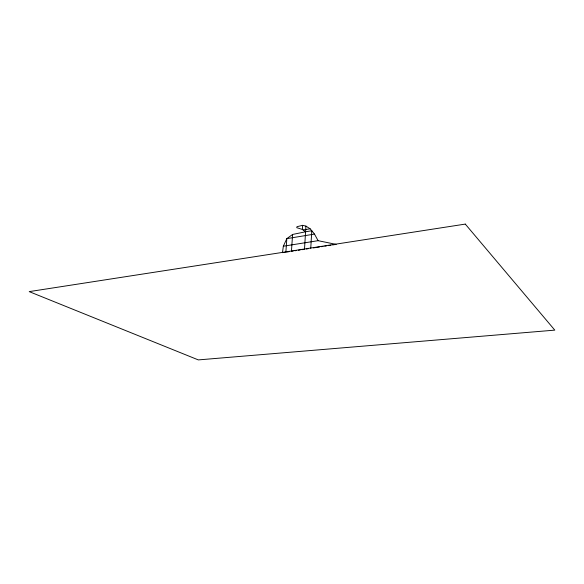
<?xml version="1.0" encoding="UTF-8"?>
<svg xmlns="http://www.w3.org/2000/svg" width="584" height="584" viewBox="0 0 584 584"><rect width="100%" height="100%" fill="white"/><g stroke="black" fill="none" stroke-linecap="round" stroke-linejoin="round"><path stroke-width="0.88" d="M310.754 248.324L311.79 230.738L310.119 228.789L305.928 226.11L302.622 225.336L296.971 226.702L296.73 227.68L302.359 229.432L305.578 231.775L311.79 230.738L314.477 234.089L318.097 240.681L336.187 244.389M304.498 249.288L305.928 226.11M302.359 229.432L302.622 225.336M305.578 231.775L292.591 234.461L291.445 251.31L293.183 251.04M285.868 252.171L286.824 238.63L292.591 234.461M282.481 252.697L283.342 246.214L286.824 238.63L314.477 234.089M303.293 229.943L310.119 228.789M283.342 246.214L318.097 240.681M283.328 252.565L285.021 252.303M286.664 252.047L289.058 251.675M294.927 250.77L296.665 250.499M298.402 250.229L300.147 249.967M301.884 249.697L303.629 249.426M306.286 249.01L308.075 248.74M313.389 247.915L319.528 246.966M321.28 246.696L323.032 246.426M324.784 246.156L326.544 245.879M328.296 245.608L330.924 245.207M332.676 244.93L334.435 244.659M465.287 224.095L29.2 291.62L198.319 359.905L554.8 330.128L465.287 224.095"/></g></svg>
